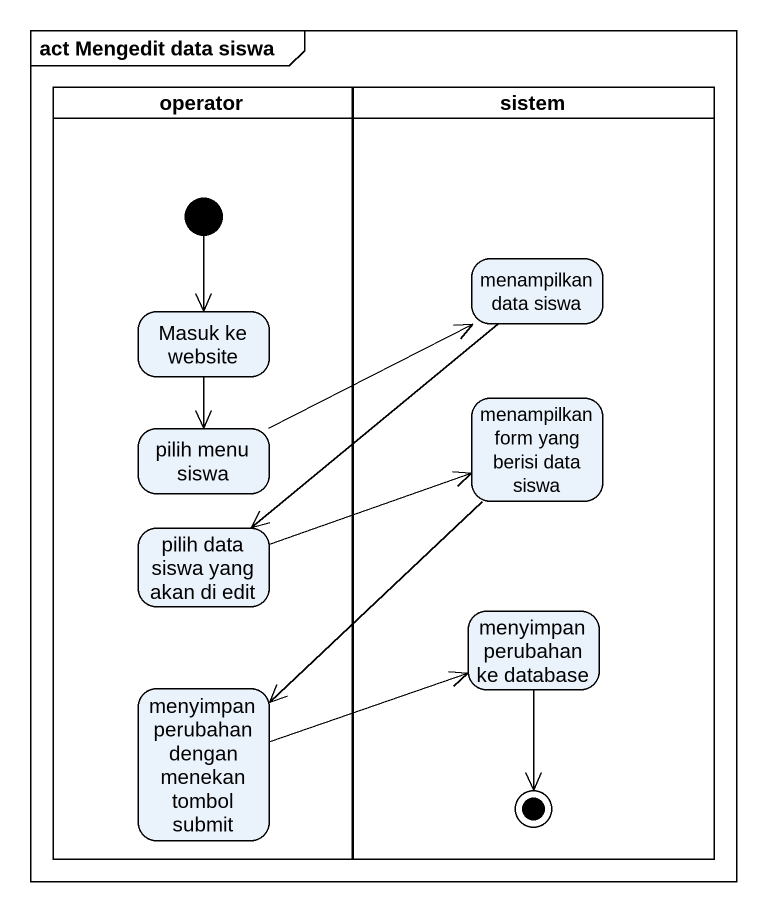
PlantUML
@startuml
mainframe act Mengedit data siswa
hide empty description
state operator <<partition>> {
  state "Masuk ke website" as Masuk_ke_website
  state "pilih menu siswa" as pilih_menu_siswa
  state "pilih data siswa yang akan di edit" as pilih_data_siswa_yang_akan
  state "menyimpan perubahan dengan menekan tombol submit" as menyimpan_perubahan_dengan
  [*] --> Masuk_ke_website
}
state sistem <<partition>> {
  state "menampilkan data siswa" as menampilkan_data_siswa
  state "menampilkan form yang berisi data siswa" as menampilkan_form_yang
  state "menyimpan perubahan ke database" as menyimpan_perubahan_ke
  menyimpan_perubahan_ke --> [*]
}
menampilkan_data_siswa --> pilih_data_siswa_yang_akan
Masuk_ke_website --> pilih_menu_siswa
pilih_menu_siswa -right-> menampilkan_data_siswa
menampilkan_form_yang --> menyimpan_perubahan_dengan
pilih_data_siswa_yang_akan -right-> menampilkan_form_yang
menyimpan_perubahan_dengan -right-> menyimpan_perubahan_ke
@enduml
